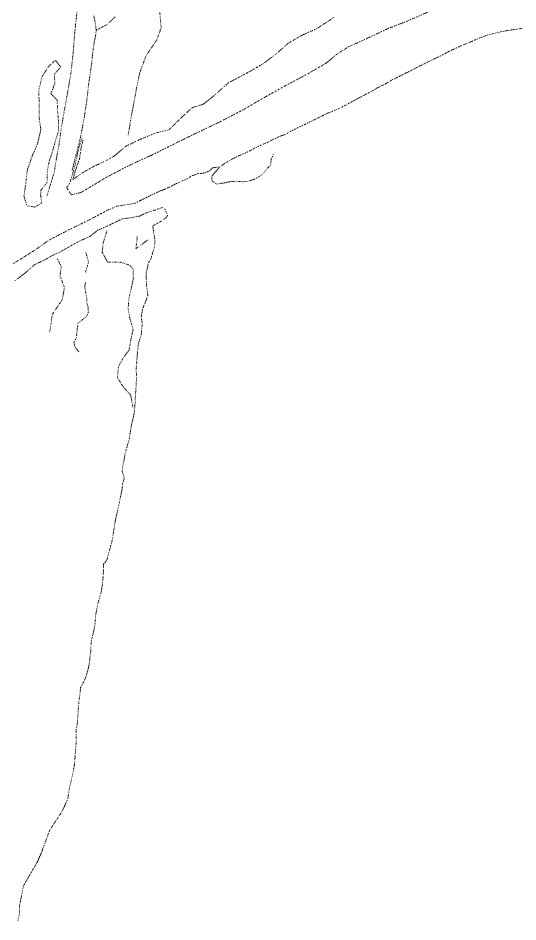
# Model space of a CAD drawing. Extents: x 682410 to 689460, y 7661803 to 7669124.
# Drawn here: x 686443.3 to 686647.5, y 7663528.4 to 7663897.9 of the extents above; entities that cross this region are included whole.
import ezdxf

# ---------------------------------------------------------------- set-up
doc = ezdxf.new("R2010")
doc.units = 0
doc.header["$MEASUREMENT"] = 0
doc.linetypes.add('DOT', pattern=[0.25, 0, -0.25])
doc.layers.add('02 TOE_Line', color=1, linetype='DOT', lineweight=20)

msp = doc.modelspace()

# ---------------------------------------------------------------- linework, layer by layer
at = {"layer": '02 TOE_Line'}
for points in [[(686469.49, 7663913.49, 3914.22), (686468.21, 7663906.03, 3914.04), (686467.21, 7663898.88, 3913.91), (686466.34, 7663890.93, 3913.83), (686465.77, 7663883.15, 3913.67), (686464.9, 7663875.49, 3913.53), (686463.66, 7663868.01, 3913.29), (686462.31, 7663860.77, 3913.11), (686460.99, 7663852.92, 3912.98), (686459.93, 7663845.49, 3913.01), (686458.62, 7663838.6, 3912.96), (686458.13, 7663835.12, 3913.05), (686455.08, 7663825.14, 3913.09)], [(686469.34, 7663848.73, 3913.15), (686467.86, 7663843.87, 3913.25), (686466.55, 7663837.36, 3913.57), (686464.33, 7663830.29, 3913.22), (686463.13, 7663828.64, 3913.24), (686465, 7663825.59, 3913.89), (686469.04, 7663826.6, 3914.32), (686473.91, 7663829.48, 3914.71), (686479.3, 7663832.74, 3915.23), (686486.93, 7663836.7, 3915.88), (686492.25, 7663839.3, 3916.53), (686498.24, 7663842.01, 3916.85), (686507.1, 7663846.42, 3917.66), (686515.56, 7663850.59, 3918.55), (686525.86, 7663855.48, 3919.73), (686535.21, 7663860.37, 3920.77), (686544.37, 7663865.66, 3921.82), (686552.42, 7663870.15, 3922.64), (686561.67, 7663875.08, 3923.72), (686569.36, 7663879.57, 3924.63), (686573.12, 7663882.81, 3925.07), (686578.17, 7663886.06, 3925.67), (686585.78, 7663889.53, 3926.22), (686594.67, 7663893.68, 3927.22), (686602.07, 7663896.53, 3927.98), (686610.51, 7663900.24, 3928.82)], [(686474.23, 7663898.73, 3914.21), (686474.79, 7663896.12, 3914.16), (686475.23, 7663892.84, 3914.1), (686479.85, 7663895.36, 3914.01), (686483.04, 7663898.48, 3913.93)], [(686488.31, 7663850, 3913.71), (686489.25, 7663856, 3913.63), (686490.56, 7663863, 3913.58), (686491.75, 7663869.5, 3913.54), (686493, 7663875.5, 3913.54), (686495.62, 7663882.5, 3913.65), (686500, 7663889, 3913.7), (686501.75, 7663894, 3913.76), (686501.13, 7663901, 3913.91)], [(686469.83, 7663847.98, 3913.07), (686469.05, 7663844.77, 3913.03), (686468.41, 7663840.34, 3912.91), (686466.76, 7663835.69, 3912.95), (686465.75, 7663831.88, 3912.88), (686465.8, 7663831.75, 3914.64), (686466.38, 7663832.32, 3912.84), (686468.88, 7663834.17, 3912.99), (686474.12, 7663837.19, 3913.72), (686478.83, 7663839.34, 3915.01), (686482.63, 7663841.48, 3914.54), (686487.21, 7663845.39, 3914.14), (686493.12, 7663848.27, 3914.63), (686499.82, 7663850.99, 3915.6), (686504.96, 7663852.23, 3917.1), (686510.39, 7663857.5, 3916.14), (686514.41, 7663861.23, 3916.29), (686518.92, 7663862.63, 3918.06), (686523.01, 7663865.85, 3918.16), (686529.34, 7663871.48, 3918.11), (686537.55, 7663875.78, 3919.04), (686543.4, 7663879.2, 3919.25), (686548.83, 7663883.28, 3919.05), (686553.58, 7663887.48, 3919.44), (686558.81, 7663890.63, 3920.08), (686565.45, 7663893.59, 3921.32), (686572.3, 7663898.13, 3921.41)], [(686649.18, 7663893.64, 3931.02), (686646.2, 7663893.19, 3930.75), (686643.32, 7663892.79, 3930.62), (686640.37, 7663892.22, 3930.24), (686637.57, 7663891.51, 3930), (686634.84, 7663890.88, 3929.88), (686632.4, 7663889.94, 3929.65), (686630.04, 7663888.98, 3929.33), (686627.35, 7663887.74, 3929.05), (686624.75, 7663886.81, 3928.8), (686622.22, 7663885.56, 3928.54), (686619.43, 7663884.27, 3928.36), (686616.95, 7663882.92, 3928.02), (686614.2, 7663881.59, 3927.76), (686611.62, 7663880.37, 3927.52), (686609, 7663879.03, 3927.29), (686606.48, 7663877.84, 3927.02), (686604.03, 7663876.51, 3926.69), (686601.58, 7663875.28, 3926.38), (686598.92, 7663873.98, 3926.12), (686596.28, 7663872.72, 3925.79), (686593.82, 7663871.22, 3925.5), (686591.6, 7663870.04, 3925.23), (686589.69, 7663869.13, 3925.12), (686587.35, 7663867.72, 3924.81), (686584.95, 7663866.5, 3924.56), (686582.29, 7663865.06, 3924.32), (686579.79, 7663863.71, 3923.96), (686577.23, 7663862.32, 3923.7), (686574.78, 7663861.08, 3923.44), (686571.91, 7663859.81, 3923.23), (686569.61, 7663858.94, 3922.94), (686567.08, 7663857.66, 3922.67), (686564.51, 7663856.36, 3922.37), (686562.13, 7663855.21, 3922.07), (686559.97, 7663854.14, 3921.84), (686557.57, 7663853.03, 3921.73), (686555.16, 7663851.79, 3921.39), (686552.75, 7663850.45, 3921.03), (686550.03, 7663849.4, 3920.8), (686547.46, 7663848.21, 3920.59), (686545.14, 7663847.02, 3920.34), (686542.94, 7663846.06, 3920.04), (686540.64, 7663845.04, 3919.78), (686538.43, 7663843.82, 3919.62), (686536.37, 7663842.81, 3919.35), (686533.95, 7663841.77, 3919.26), (686531.96, 7663840.89, 3918.91), (686529.73, 7663839.59, 3918.78), (686527.62, 7663838.4, 3918.54), (686525.65, 7663837.01, 3918.36), (686522.94, 7663836.74, 3918.56), (686521.28, 7663835.24, 3918.3), (686519.2, 7663834.5, 3918.06), (686516.86, 7663834.27, 3917.88), (686514.48, 7663833.46, 3917.69), (686512.34, 7663832.16, 3917.49), (686509.86, 7663831.09, 3917.13), (686507.48, 7663829.96, 3916.95), (686505.26, 7663828.83, 3916.76), (686503.11, 7663827.85, 3916.54), (686500.74, 7663826.93, 3916.27), (686498.3, 7663825.78, 3916.04), (686495.91, 7663824.61, 3915.83), (686493.47, 7663823.39, 3915.58), (686491.07, 7663822.19, 3915.43), (686487.37, 7663821.5, 3915.06), (686484.12, 7663821.07, 3914.79), (686480.3, 7663819.59, 3914.55), (686475.37, 7663816.92, 3914.15), (686469.66, 7663814, 3913.83), (686465.57, 7663812.03, 3913.5), (686460.38, 7663809.42, 3913.08), (686455.76, 7663806.99, 3912.65), (686450.91, 7663803.51, 3912.47), (686446.61, 7663800.75, 3912.09), (686441.26, 7663797.44, 3911.71)], [(686465.4, 7663835.68, 3913.15), (686467.17, 7663842.66, 3913.08), (686468.89, 7663849.54, 3913.13), (686470.33, 7663857.19, 3913.24), (686471.38, 7663864.16, 3913.36), (686472.2, 7663871.35, 3913.57), (686473.26, 7663878.45, 3913.69), (686474.02, 7663885.65, 3913.88), (686474.28, 7663887.24, 3913.9), (686474.91, 7663890.46, 3913.94), (686475.23, 7663892.84, 3914.1)], [(686525.65, 7663837.01, 3918.36), (686524.03, 7663835.09, 3918.03), (686522.48, 7663833.28, 3917.51), (686522.47, 7663831.35, 3916.59), (686522.49, 7663831.37, 3916.59), (686524.37, 7663830.03, 3916.35), (686527.48, 7663830.47, 3916.57), (686530.32, 7663831.09, 3917.14), (686532.91, 7663831.03, 3917.06), (686535.37, 7663830.98, 3917.38), (686537.4, 7663831.17, 3917.85), (686539.62, 7663831.92, 3918.17), (686541.58, 7663832.9, 3918.56), (686543.28, 7663834.16, 3919.23), (686544.88, 7663836.2, 3920.24), (686546.46, 7663837.82, 3921.32), (686546.75, 7663840.4, 3922.27), (686547.69, 7663842.22, 3923.25)], [(686502.24, 7663820.39, 3913.83), (686495.44, 7663818.15, 3913.69), (686493.05, 7663816.95, 3913.71), (686489.48, 7663816.27, 3914.16), (686485.97, 7663815.81, 3913.09), (686483.43, 7663814.59, 3912.62), (686479.12, 7663812.54, 3912.11), (686476.02, 7663811.25, 3911.44), (686472.63, 7663808.63, 3911.25), (686467.53, 7663806.25, 3911.11), (686460.3, 7663802.16, 3911.33), (686457.26, 7663800.85, 3911.15), (686454.01, 7663798.92, 3911.02), (686450.12, 7663797.11, 3911.06), (686446.33, 7663793.77, 3911.02), (686441.84, 7663790.32, 3911.02)], [(686503.15, 7663820.22, 3913.81), (686504.41, 7663817.15, 3913.46), (686503.77, 7663816.27, 3913.56), (686501.77, 7663814.82, 3913.57), (686498.3, 7663812.9, 3913.47), (686499.14, 7663807.6, 3913.84), (686499.09, 7663804.53, 3913.97), (686497.53, 7663799.39, 3914.32), (686496.45, 7663797.57, 3915.14), (686496.19, 7663795.92, 3914.8), (686495.6, 7663793.81, 3914.63), (686495.65, 7663792.39, 3914.6), (686495.83, 7663788.14, 3914.95), (686496.35, 7663784.41, 3915.08), (686495.07, 7663781.12, 3914.63), (686494.19, 7663779.19, 3914.31), (686493.64, 7663775.85, 3914.37), (686494.01, 7663772.69, 3914.42), (686493.61, 7663768.27, 3915.2), (686492.54, 7663765.14, 3915.28), (686492.05, 7663760.85, 3915.27), (686491.59, 7663754.91, 3915.26), (686491.67, 7663749.9, 3915.25), (686491.34, 7663744.88, 3915.24), (686490.99, 7663738.8, 3915.23), (686490.74, 7663736.31, 3915.06), (686489.47, 7663730.75, 3914.99), (686488.76, 7663725.98, 3914.83), (686487.17, 7663720.46, 3914.46), (686485.77, 7663712.79, 3914.49), (686486.68, 7663709.94, 3914.46), (686486.02, 7663707.53, 3914.21), (686485.77, 7663705.18, 3914.1), (686484.71, 7663699.95, 3914.2), (686482.98, 7663692.22, 3914.35), (686481.77, 7663684.4, 3914.49), (686480.92, 7663681.2, 3914.42), (686479.47, 7663676.07, 3912.63), (686478.2, 7663674.66, 3911.8), (686478.12, 7663670.39, 3911.7), (686477.72, 7663665.86, 3911.51), (686477.09, 7663662.61, 3911.23), (686475.93, 7663658.53, 3911.06), (686475.05, 7663654.2, 3910.8), (686474.69, 7663649.8, 3910.46), (686474.03, 7663646.45, 3910.53), (686473.2, 7663643.2, 3910.42), (686472.96, 7663638.94, 3910.01), (686472.46, 7663634.39, 3909.76), (686472.05, 7663632.26, 3909.71), (686470.96, 7663628.24, 3909.73), (686468.87, 7663624.18, 3908), (686468.07, 7663617.68, 3907.89), (686467.44, 7663608.87, 3907.75), (686467, 7663606.87, 3907.27), (686467, 7663601.27, 3907.46), (686466.67, 7663597.22, 3907.35), (686466.32, 7663592.62, 3907.37), (686465.27, 7663587.21, 3907.01), (686464.26, 7663583, 3906.6), (686463.63, 7663578.8, 3906.33), (686461.52, 7663574.02, 3906.44), (686459.4, 7663570.75, 3906.36), (686456.09, 7663565.66, 3905.79), (686454.62, 7663561.41, 3905.9), (686452.69, 7663556.42, 3905.78), (686451.21, 7663552.95, 3905.91), (686447.83, 7663547.14, 3906.23), (686445.47, 7663543.07, 3906.01), (686443.95, 7663535.12, 3907.88), (686443.92, 7663532.03, 3908.44), (686443.11, 7663528.39, 3908.66)], [(686490.23, 7663738.87, 3915.49), (686489.31, 7663743.75, 3915.44), (686486.36, 7663746.94, 3915.45), (686483.92, 7663750.87, 3915.65), (686484.27, 7663755.22, 3915.77), (686486, 7663758.52, 3915.63), (686488.68, 7663762.16, 3915.54), (686489.34, 7663766.23, 3915.41), (686490.26, 7663770.46, 3915.8), (686488.99, 7663774.98, 3915.47), (686488.26, 7663778.81, 3915.11), (686488.55, 7663783.18, 3915.15), (686489.57, 7663787.5, 3915.18), (686490.45, 7663791.68, 3915.46), (686490.28, 7663795.34, 3915.14), (686488.89, 7663796.87, 3915), (686485.01, 7663798.11, 3914.77), (686479.87, 7663798.11, 3914.6), (686477.66, 7663802.14, 3914.35), (686478.11, 7663806.05, 3914.26), (686479.61, 7663810.91, 3914.36)], [(686492.01, 7663808.59, 3913.94), (686491.44, 7663803.6, 3914.07), (686496.43, 7663807.24, 3914.39)], [(686456.24, 7663769.73, 3910.85), (686456.77, 7663772.89, 3910.62), (686457.27, 7663776.7, 3910.46), (686460.76, 7663781.82, 3910.27), (686461.33, 7663782.71, 3910.32), (686462.26, 7663787.66, 3910.35), (686460.45, 7663792.46, 3910.63), (686460.94, 7663796.21, 3910.84), (686459.12, 7663799.98, 3910.96)], [(686470.91, 7663794.04, 3911.81), (686472.09, 7663798.18, 3911.98), (686471, 7663802.03, 3913.2)], [(686468.11, 7663761.45, 3914.14), (686466.71, 7663763.08, 3913.2), (686466.07, 7663765.12, 3912.96), (686467.07, 7663766.95, 3912.96), (686467.32, 7663769.08, 3912.93), (686467.53, 7663771.15, 3913.02), (686467.79, 7663773.26, 3913.23), (686469.54, 7663774.52, 3913.12), (686471.19, 7663775.76, 3913.22), (686472.03, 7663777.66, 3913.29), (686471.88, 7663779.72, 3913.31), (686471.36, 7663781.69, 3913.85), (686471.31, 7663783.81, 3914.44), (686470.86, 7663785.88, 3915.24), (686470.55, 7663787.97, 3915.06), (686470.86, 7663789.96, 3914.51)]]:
    msp.add_polyline3d(points, dxfattribs=at)
msp.add_polyline3d([(686453.02, 7663822.35, 3912.98), (686452.53, 7663825.37, 3912.6), (686452.54, 7663827.37, 3912.2), (686455.18, 7663830.64, 3912.6), (686455.2, 7663834.81, 3913.11), (686455.97, 7663839.19, 3913.19), (686457.16, 7663842.72, 3913.04), (686458.45, 7663847.18, 3913.4), (686459.83, 7663851.66, 3913.4), (686459.75, 7663856.29, 3913.39), (686459.49, 7663859.33, 3913.29), (686459.23, 7663864.42, 3913.35), (686456.71, 7663866.9, 3913.14), (686458.27, 7663871.04, 3913.52), (686458.23, 7663875.04, 3913.5), (686460.74, 7663877.79, 3913.48), (686458.5, 7663880.67, 3913.22), (686455.77, 7663878.03, 3912.6), (686453.11, 7663873.96, 3912.1), (686451.75, 7663868.31, 3912.16), (686451.9, 7663863.55, 3911.98), (686451.88, 7663857.44, 3912.45), (686452.61, 7663852.26, 3912.67), (686451.24, 7663846.47, 3912.61), (686448.93, 7663841.11, 3912.2), (686447.02, 7663835.51, 3912.04), (686446.43, 7663830.23, 3911.85), (686445.7, 7663825.12, 3911.82), (686446.95, 7663821.11, 3912.51), (686450.24, 7663820.59, 3912.65)], close=True, dxfattribs=at)

doc.saveas('drawing.dxf')
